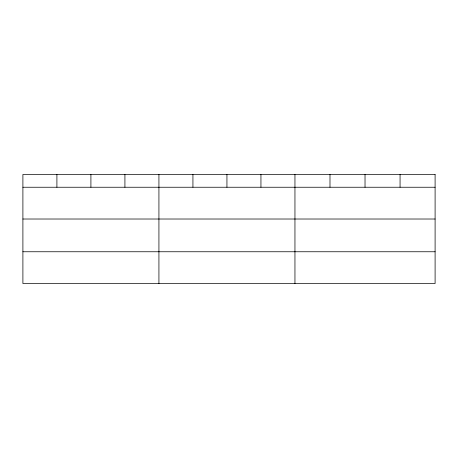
<?xml version="1.0" encoding="UTF-8"?>
<svg xmlns="http://www.w3.org/2000/svg" width="458" height="458" viewBox="0 0 458 458"><rect width="100%" height="100%" fill="white"/><g stroke="black" fill="none" stroke-linecap="round" stroke-linejoin="round"><path stroke-width="0.69" d="M22.9 187.242L435.1 187.242M22.9 219.016L435.1 219.016M22.9 251.757L435.1 251.757M400.063 174.469L400.063 187.242M365.026 174.469L365.026 187.242M329.989 174.469L329.989 187.242M294.952 174.469L294.952 283.531M260.946 174.469L260.946 187.242M226.939 174.469L226.939 187.242M192.933 174.469L192.933 187.242M158.926 174.469L158.926 283.531M124.919 174.469L124.919 187.242M90.913 174.469L90.913 187.242M56.907 174.469L56.907 187.242M435.1 174.469L22.9 174.469L22.9 283.531L435.1 283.531L435.1 174.469"/></g></svg>
